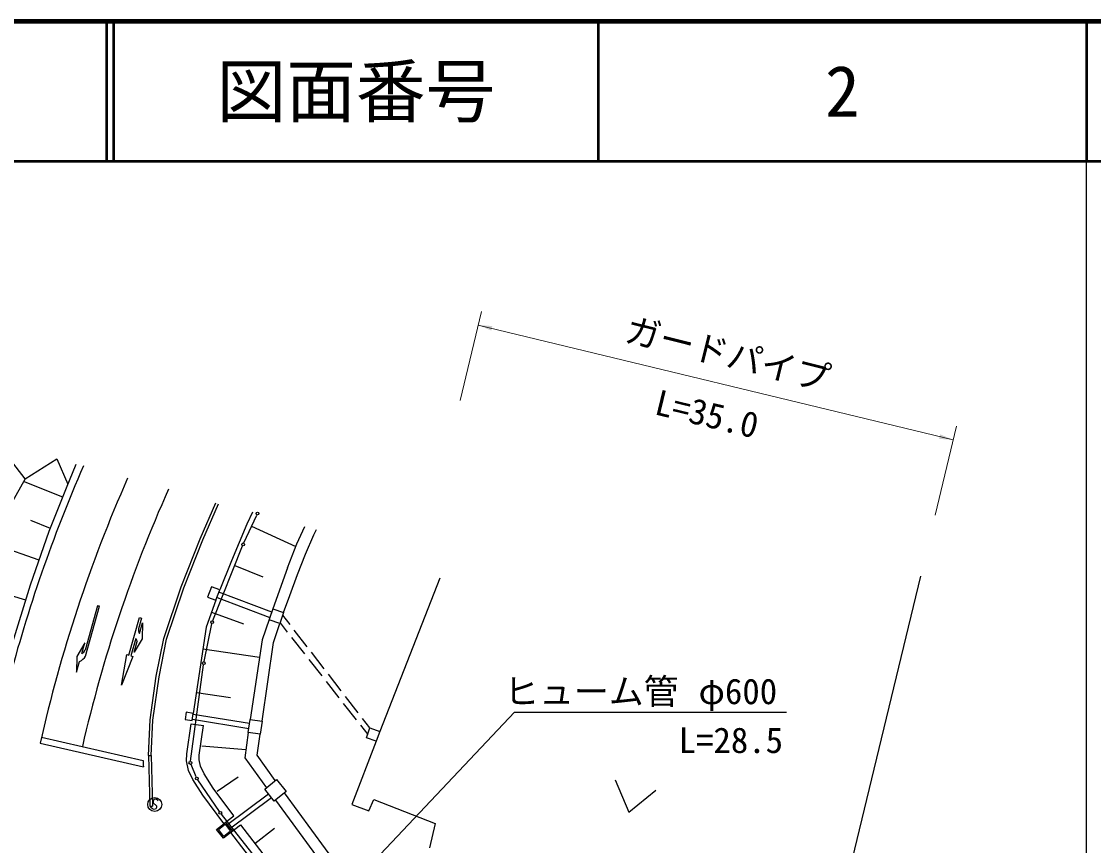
# Model space of a CAD drawing. Units: millimetres, scale not verified. Extents: x 40000 to 680000, y 20000 to 380000.
# Drawn here: x 502647 to 579500, y 320953 to 380000 of the extents above; entities that cross this region are included whole.
import ezdxf
from ezdxf.enums import TextEntityAlignment as Align

# ---------------------------------------------------------------- set-up
doc = ezdxf.new("R2010")
doc.units = ezdxf.units.MM
doc.header["$LTSCALE"] = 1000
for name, color, linetype, lineweight in [('M-BGD', 7, 'Continuous', 25), ('M-BMK-OTRS', 5, 'Continuous', 25), ('M-STR-HTXT', 7, 'Continuous', 13), ('M-STR-STRC', 7, 'Continuous', 25), ('M-TTL', 2, 'Continuous', 140), ('M-TTL-BAND', 7, 'Continuous', 25), ('M-TTL-LINE', 7, 'Continuous', 50)]:
    doc.layers.add(name, color=color, linetype=linetype, lineweight=lineweight)
doc.layers.add('M-TTL-TXT', color=7, linetype='Continuous')
doc.styles.add('ＭＳ ゴシック', font='')
doc.styles.get('ＭＳ ゴシック').set_extended_font_data('MS Gothic')

# ---------------------------------------------------------------- blocks, each defined once
blk = doc.blocks.new('filled_arrow')
at = {"color": 0, "linetype": 'Continuous', "lineweight": -2}
blk.add_solid([(7.5, 1.25), (0, 0), (7.5, -1.25)], dxfattribs=at)

msp = doc.modelspace()

# ---------------------------------------------------------------- linework, layer by layer
at = {"layer": 'M-BGD'}
for p, q in [((502910, 347222), (501393, 349207)), ((502910, 347222), (505179, 348671)), ((505179, 348671), (505979, 346853)), ((505868, 346586), (506575, 348290)), ((505608, 345925), (502802, 347030)), ((504640, 343469), (505868, 346586)), ((515470, 342927), (516578, 345510)), ((515654, 342848), (516762, 345432)), ((518599, 342647), (519516, 344633)), ((519200, 344846), (518799, 343982)), ((504724, 343680), (503321, 344232)), ((518799, 343982), (517708, 341356)), ((519150, 343839), (522312, 342379)), ((522385, 342564), (522972, 343818)), ((523599, 343209), (523786, 343596)), ((503304, 339634), (504640, 343469)), ((514091, 339486), (515470, 342927)), ((514279, 339417), (515654, 342848)), ((523004, 341827), (523599, 343209)), ((503921, 341405), (500335, 342654)), ((516365, 337080), (518500, 342417)), ((521709, 340846), (522385, 342564)), ((517708, 341356), (516869, 339268)), ((522439, 340372), (523004, 341827)), ((517950, 341012), (519953, 340198)), ((521709, 340846), (520667, 337902)), ((521887, 338862), (522439, 340372)), ((532647, 340112), (528329, 329134)), ((502960, 338523), (501146, 339085)), ((501933, 335204), (503304, 339634)), ((512862, 335797), (514091, 339486)), ((513055, 335746), (514279, 339417)), ((516269, 339497), (515988, 338759)), ((516869, 339268), (516269, 339497)), ((516588, 338530), (516869, 339268)), ((520586, 337665), (516808, 339108)), ((516588, 338530), (515889, 336609)), ((515988, 338759), (516588, 338530)), ((516666, 338735), (520459, 337289)), ((521437, 337641), (521887, 338862)), ((516278, 337672), (518573, 336833)), ((520667, 337902), (519901, 335698)), ((520667, 337902), (521437, 337641)), ((521437, 337641), (521175, 336869)), ((521903, 336784), (521377, 337463)), ((515743, 334151), (516294, 336841)), ((521175, 336869), (520405, 337130)), ((520707, 335490), (521175, 336869)), ((521188, 336904), (521700, 336251)), ((515889, 336609), (514967, 330417)), ((522009, 335858), (522936, 334679)), ((523126, 335201), (522208, 336388)), ((512312, 333081), (512862, 335797)), ((512509, 333046), (513055, 335746)), ((519901, 335698), (519044, 329991)), ((519900, 329863), (520707, 335490)), ((515656, 335046), (519712, 334441)), ((524349, 333619), (523431, 334805)), ((514772, 326994), (515701, 333905)), ((523245, 334286), (524172, 333107)), ((511865, 329961), (512312, 333081)), ((512065, 329943), (512509, 333046)), ((525572, 332036), (524654, 333223)), ((524481, 332714), (525408, 331534)), ((515190, 331919), (517622, 331557)), ((526795, 330453), (525877, 331640)), ((514455, 330498), (514374, 329985)), ((514967, 330417), (514455, 330498)), ((525717, 331141), (526644, 329962)), ((511759, 327411), (511865, 329961)), ((511958, 327403), (512065, 329943)), ((514374, 329985), (514885, 329904)), ((514885, 329904), (514967, 330417)), ((514901, 330000), (518948, 329351)), ((514957, 330356), (519005, 329732)), ((518905, 329062), (519044, 329991)), ((519044, 329991), (519900, 329863)), ((519900, 329863), (519761, 328934)), ((527626, 329378), (527100, 330058)), ((514495, 327519), (514807, 329674)), ((514807, 329674), (515697, 329545)), ((515392, 327434), (515697, 329545)), ((518905, 329062), (518653, 327245)), ((519761, 328934), (518905, 329062)), ((519542, 327434), (519761, 328934)), ((526953, 329569), (527466, 328917)), ((528085, 328430), (526331, 323890)), ((511759, 327411), (511958, 327416)), ((511759, 327411), (511853, 323770)), ((511958, 327416), (512053, 323775)), ((514473, 327031), (514495, 327519)), ((515377, 327101), (515392, 327434)), ((515584, 328088), (518737, 327844)), ((520845, 325608), (519542, 327434)), ((514612, 326339), (514473, 327031)), ((515171, 325870), (514803, 326754)), ((515471, 326632), (515377, 327101)), ((515737, 326097), (515471, 326632)), ((518653, 327245), (520218, 325094)), ((514931, 325697), (514612, 326339)), ((516392, 325065), (515737, 326097)), ((516666, 324858), (518181, 325879)), ((515649, 324556), (514931, 325697)), ((516839, 323391), (515289, 325652)), ((520083, 324983), (520928, 325676)), ((520928, 325676), (521617, 324835)), ((545208, 325659), (546179, 323355)), ((517156, 322525), (515649, 324556)), ((517861, 323085), (516392, 325065)), ((517350, 322417), (520346, 324664)), ((520580, 324378), (517573, 322123)), ((520773, 324143), (520083, 324983)), ((521617, 324835), (520773, 324143)), ((521478, 324721), (525398, 319370)), ((546179, 323355), (548119, 324933)), ((511853, 323770), (512053, 323775)), ((511933, 323674), (511910, 323742)), ((512033, 323584), (511933, 323674)), ((512168, 323547), (512033, 323584)), ((512130, 324242), (512079, 324132)), ((512079, 324132), (512091, 324025)), ((512091, 324025), (512319, 323796)), ((512261, 324268), (512130, 324242)), ((512280, 323579), (512168, 323547)), ((512338, 324247), (512261, 324268)), ((512331, 323689), (512280, 323579)), ((512319, 323796), (512331, 323689)), ((512410, 324207), (512338, 324247)), ((512438, 324158), (512410, 324207)), ((520858, 324213), (525081, 318449)), ((526331, 323890), (527538, 323437)), ((527538, 323437), (527905, 324246)), ((527905, 324246), (532300, 322540)), ((520547, 318674), (516983, 323204)), ((517156, 322525), (517861, 323085)), ((516636, 322113), (517264, 322611)), ((517137, 321480), (516636, 322113)), ((516772, 322102), (517257, 322477)), ((517151, 321612), (516772, 322102)), ((517257, 322477), (517636, 321988)), ((517264, 322611), (517766, 321979)), ((517644, 321883), (518350, 322442)), ((518350, 322442), (524494, 314450)), ((519374, 321110), (520789, 322198)), ((532300, 322540), (531901, 320796)), ((517766, 321979), (517137, 321480)), ((517636, 321988), (517151, 321612)), ((517644, 321883), (523978, 313645))]:
    msp.add_line(p, q, dxfattribs=at)
for points in [[(502910, 347222), (500098, 342234), (498287, 335606), (501496, 333497)], [(525174, 316935), (538000, 330500), (557500, 330500)]]:
    msp.add_lwpolyline(points, dxfattribs=at)
msp.add_lwpolyline([(527381, 328674), (527626, 329378), (528329, 329134), (528085, 328430)], close=True, dxfattribs=at)
for centre, radius in [((519569, 344746), 100), ((518547, 342533), 100), ((516319, 336964), 100), ((515718, 334029), 100), ((514755, 326870), 100), ((515219, 325755), 100), ((512200, 323891), 500), ((516905, 323303), 100)]:
    msp.add_circle(centre, radius, dxfattribs=at)
at = {"layer": 'M-BMK-OTRS'}
msp.add_line((567083, 340264), (556424, 296158), dxfattribs=at)
at = {"layer": 'M-STR-HTXT'}
for p, q in [((534088, 352848), (535627, 359220)), ((535392, 358248), (569440, 350020)), ((568135, 344620), (569675, 350992))]:
    msp.add_line(p, q, dxfattribs=at)
at = {"layer": 'M-STR-STRC'}
for p, q in [((508103, 338135), (507204, 334960)), ((507239, 334534), (508247, 338094)), ((508175, 338114), (508103, 338135)), ((508247, 338094), (508175, 338114)), ((510347, 334590), (511110, 337284)), ((511254, 337243), (511036, 336473)), ((511099, 336144), (511317, 336913)), ((511110, 337284), (511182, 337263)), ((511182, 337263), (511254, 337243)), ((511317, 336913), (511306, 335773)), ((507196, 335482), (506608, 334505)), ((506978, 334712), (507196, 335482)), ((510845, 335800), (510491, 334549)), ((511306, 335773), (510717, 334797)), ((510717, 334797), (510935, 335566)), ((506608, 334505), (506597, 333365)), ((509820, 332452), (510203, 334630)), ((510636, 334508), (509820, 332452)), ((510203, 334630), (510347, 334590)), ((510491, 334549), (510636, 334508)), ((506597, 333365), (506815, 334135)), ((503991, 328286), (511385, 326587)), ((504091, 328724), (511384, 327048))]:
    msp.add_line(p, q, dxfattribs=at)
for centre, radius, start, end in [((604476, 305659), 106250, 156.42753, 165.32411), ((604606, 305611), 103139, 156.16789, 167.29981), ((604476, 305659), 100000, 155.90377, 167.05979), ((511530, 336396), 500, 171.16278, 210.35774), ((511816, 336040), 1000, 193.88435, 208.24586), ((506372, 335031), 1000, 296.28082, 330.18208), ((506743, 335153), 500, 298.03268, 337.22764), ((544884, 326869), 33500, 179.69365, 180.48363)]:
    msp.add_arc(centre, radius, start, end, dxfattribs=at)
at = {"layer": 'M-TTL'}
msp.add_line((680000, 380000), (40000, 380000), dxfattribs=at)
at = {"layer": 'M-TTL-BAND'}
msp.add_line((579000, 20000), (579000, 370000), dxfattribs=at)
at = {"layer": 'M-TTL-LINE'}
for p, q in [((508747, 380000), (508747, 370000)), ((509247, 380000), (509247, 370000)), ((543997, 380000), (543997, 370000)), ((579000, 380000), (579000, 370000)), ((40000, 370000), (680000, 370000))]:
    msp.add_line(p, q, dxfattribs=at)

# ---------------------------------------------------------------- block references
at = {"layer": 'M-STR-HTXT', "xscale": 133, "yscale": 133}
for p, rotation in [((535392, 358248), 346.4), ((569440, 350020), 166.4)]:
    msp.add_blockref('filled_arrow', p, dxfattribs=dict(at, rotation=rotation))

# ---------------------------------------------------------------- texts
at = {"layer": 'M-BGD', "style": 'ＭＳ ゴシック'}
msp.add_text('ヒューム管', height=1833, dxfattribs=at).set_placement((543500, 332000), align=Align.MIDDLE_CENTER)
at = {"layer": 'M-STR-HTXT', "style": 'ＭＳ ゴシック'}
msp.add_text('ガードパイプ', height=1833, rotation=345.983, dxfattribs=at).set_placement((546014, 357992), align=Align.MIDDLE_LEFT)
msp.add_text('L=35.0', height=1833, rotation=346.414, dxfattribs=at).set_placement((551446, 350457), align=Align.BOTTOM_CENTER)
for s, p in [('φ600', (554000, 332000)), ('L=28.5', (553500, 328500))]:
    msp.add_text(s, height=1833, dxfattribs=at).set_placement(p, align=Align.MIDDLE_CENTER)
at = {"layer": 'M-TTL-TXT', "style": 'ＭＳ ゴシック'}
for s, p in [('図面番号', (526622, 375000)), ('2', (561497, 375000))]:
    msp.add_text(s, height=3666, dxfattribs=at).set_placement(p, align=Align.MIDDLE_CENTER)

doc.saveas('drawing.dxf')
